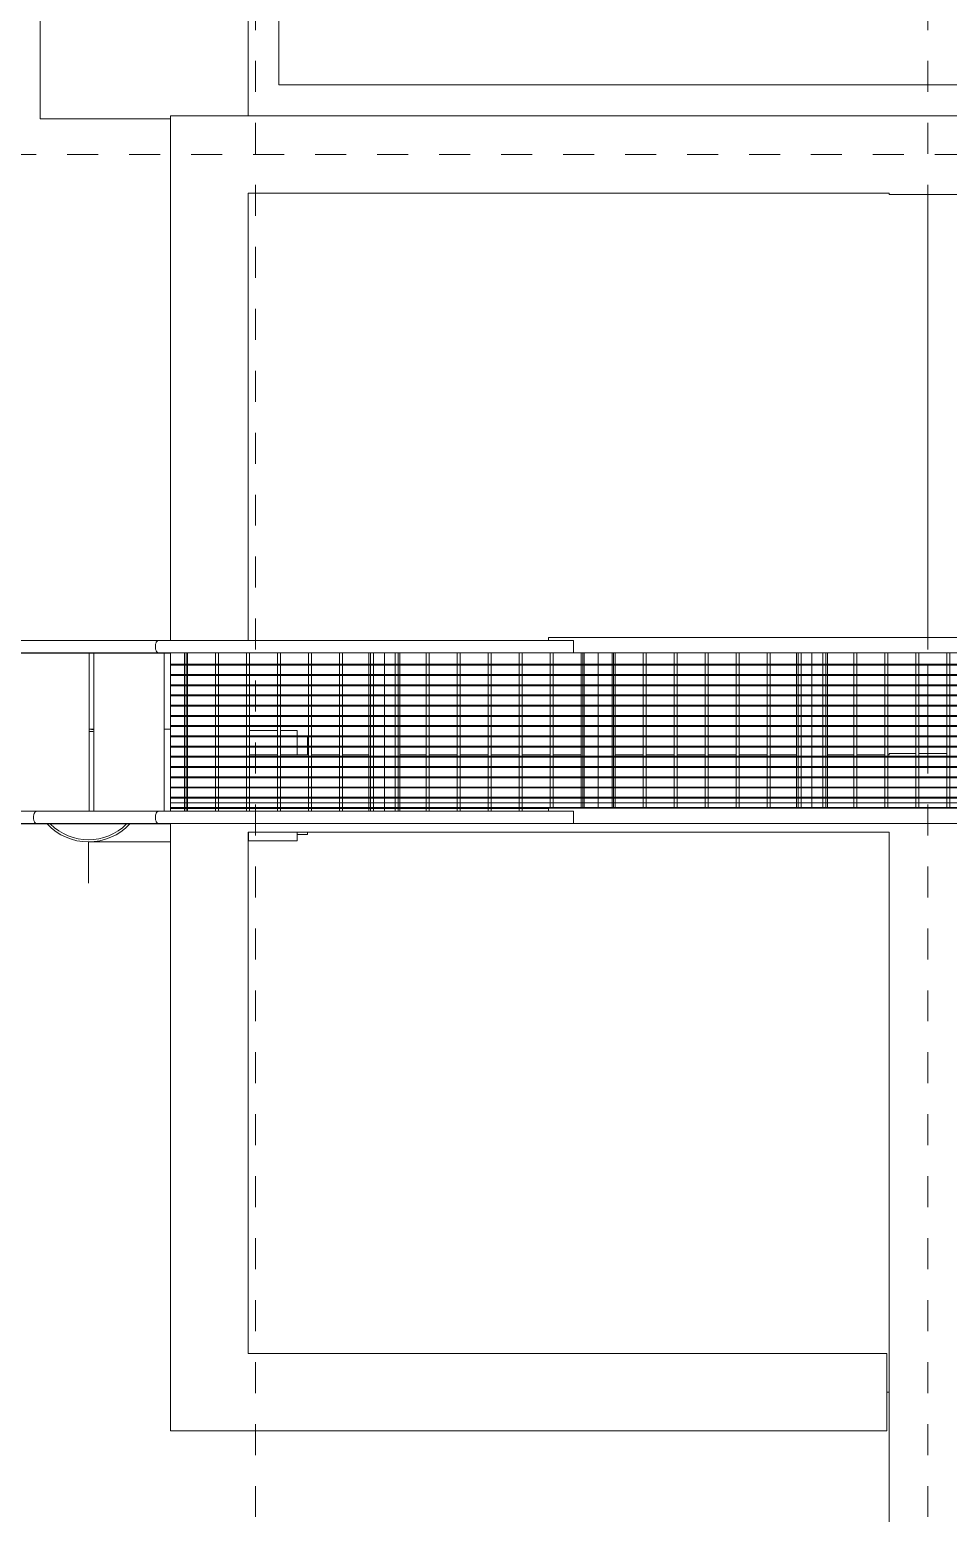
# Model space of a CAD drawing. Header units: metres. Extents: x -43 to 80, y -185 to 8.
# Drawn here: x 35.904 to 38.868, y -136.256 to -131.467 of the extents above; entities that cross this region are included whole.
import ezdxf

# ---------------------------------------------------------------- set-up
doc = ezdxf.new("R2010")
doc.units = ezdxf.units.M
doc.linetypes.add('Grid Line', pattern=[0.022225, 0.0127, -0.003175, 0.003175, -0.003175])
for name, color, linetype, lineweight in [('A-FLOR', 7, 'Continuous', 9), ('A-FLOR-HRAL', 7, 'Continuous', 9), ('A-GENM', 7, 'Continuous', 9), ('A-WALL', 7, 'Continuous', 9), ('P-PIPE', 7, 'Continuous', 9), ('P-PIPE-CNTR', 7, 'Continuous', 9), ('S-GRID', 7, 'Continuous', 9), ('S-STRS', 7, 'Continuous', 9)]:
    doc.layers.add(name, color=color, linetype=linetype, lineweight=lineweight)

# ---------------------------------------------------------------- blocks, each defined once
blk = doc.blocks.new('Stairs 5 - Stairs 5-2171314-N02-ESTANQUE CABECERA')
at = {"layer": 'S-STRS'}
for p, q in [((-65.4199, -113.6333), (-65.9517, -113.3561)), ((-65.5342, -113.8524), (-66.0748, -113.5706)), ((-65.6484, -114.0716), (-66.189, -113.7898)), ((-65.7626, -114.2907), (-66.3032, -114.0089)), ((-65.8768, -114.5098), (-66.4174, -114.228)), ((-65.9864, -114.7201), (-66.527, -114.4383)), ((-66.1007, -114.9392), (-66.6413, -114.6574)), ((-66.2149, -115.1583), (-66.7555, -114.8765)), ((-66.3291, -115.3775), (-66.8697, -115.0957)), ((-66.4433, -115.5966), (-66.984, -115.3148)), ((-66.5596, -115.8196), (-66.5527, -115.8064)), ((-66.5333, -115.8332), (-66.5596, -115.8196))]:
    blk.add_line(p, q, dxfattribs=at)
blk = doc.blocks.new('Stairs 6 - Stairs 6-2172334-N02-ESTANQUE CABECERA')
at = {"layer": 'S-STRS'}
for p, q in [((-66.5286, -115.8467), (-66.5274, -115.8444)), ((-66.0697, -116.0859), (-66.5286, -115.8467)), ((-66.5017, -115.8156), (-66.4915, -115.8209)), ((-66.7391, -116.3123), (-66.5033, -115.8598)), ((-66.3022, -115.9647), (-66.538, -116.4171)), ((-66.525, -116.4239), (-66.2891, -115.9715)), ((-66.088, -116.0763), (-66.3239, -116.5287)), ((-66.3245, -116.5747), (-66.7834, -116.3355))]:
    blk.add_line(p, q, dxfattribs=at)
blk = doc.blocks.new('Railings 8 - Railings 8-2173420-N02-ESTANQUE CABECERA')
at = {"layer": 'A-FLOR-HRAL'}
for p, q in [((-65.9282, -113.2029), (-67.1216, -115.4924)), ((-67.0862, -115.5109), (-65.8927, -113.2214)), ((-67.1216, -115.4924), (-67.3881, -116.0035)), ((-67.3526, -116.022), (-67.0862, -115.5109)), ((-67.3881, -116.0035), (-67.3875, -116.0039)), ((-67.3749, -116.0104), (-67.3703, -116.0128)), ((-67.3703, -116.0128), (-67.3657, -116.0152))]:
    blk.add_line(p, q, dxfattribs=at)
for start_param, end_param in [(4.712389, 6.283185), (3.141593, 4.712389)]:
    blk.add_ellipse((-65.9104, -113.2121), major_axis=(-0.0177, 0.0092), ratio=0.601815, start_param=start_param, end_param=end_param, dxfattribs=at)
blk.add_open_spline([(-67.1216, -115.4924), (-67.1214, -115.4919), (-67.1204, -115.4911), (-67.1179, -115.4906), (-67.1144, -115.4908), (-67.1102, -115.4918), (-67.1055, -115.4934), (-67.1023, -115.4949), (-67.1008, -115.4957)], degree=3, dxfattribs=at)
blk.add_open_spline([(-67.1008, -115.4957), (-67.0977, -115.4973), (-67.0933, -115.5002), (-67.089, -115.504), (-67.0868, -115.5068), (-67.0858, -115.5091), (-67.0859, -115.5104), (-67.0862, -115.5109)], degree=3, knots=[0, 0, 0, 0, 0.1666667, 0.25, 0.3333333, 0.4166667, 0.5, 0.5, 0.5, 0.5], dxfattribs=at)
blk = doc.blocks.new('Railings 9 - Railings 8-2173765-N02-ESTANQUE CABECERA')
at = {"layer": 'A-FLOR-HRAL'}
for p, q in [((-65.3521, -113.5032), (-66.5455, -115.7927)), ((-66.5101, -115.8112), (-65.3166, -113.5217)), ((-66.5455, -115.7927), (-66.5527, -115.8064))]:
    blk.add_line(p, q, dxfattribs=at)
for centre, start_param, end_param in [((-65.3343, -113.5124), 4.712389, 6.283185), ((-65.3343, -113.5124), 3.141593, 4.712389), ((-66.5349, -115.8156), 5.559652, 7.853982), ((-66.5278, -115.802), 4.712389, 7.853982), ((-66.5278, -115.802), 1.570796, 4.712389), ((-66.5349, -115.8156), 1.570796, 1.951221)]:
    blk.add_ellipse(centre, major_axis=(-0.0177, 0.0092), ratio=0.601815, start_param=start_param, end_param=end_param, dxfattribs=at)
blk = doc.blocks.new('Railings 10 - Railings 10-2174506-N02-ESTANQUE CABECERA')
at = {"layer": 'A-FLOR-HRAL'}
for p, q in [((-66.491, -115.8199), (-66.4913, -115.8205)), ((-66.4852, -115.8229), (-66.491, -115.8199)), ((-66.085, -116.0315), (-66.4852, -115.8229)), ((-66.5092, -115.8548), (-66.5095, -115.8554)), ((-66.5095, -115.8554), (-66.5037, -115.8584)), ((-66.5037, -115.8584), (-66.1035, -116.067)), ((-66.6887, -116.3386), (-67.3582, -115.9895)), ((-67.3767, -116.025), (-66.7072, -116.374)), ((-64.8978, -116.6504), (-66.085, -116.0315)), ((-66.1035, -116.067), (-64.9163, -116.6858)), ((-66.7072, -116.374), (-66.3583, -116.5559)), ((-66.3398, -116.5204), (-66.6887, -116.3386)), ((-65.1527, -117.1392), (-66.3398, -116.5204)), ((-66.3583, -116.5559), (-65.1712, -117.1747)), ((-64.9071, -116.6681), (-64.8978, -116.6504)), ((-64.9163, -116.6858), (-64.9071, -116.6681)), ((-65.1619, -117.157), (-65.1527, -117.1392)), ((-65.1712, -117.1747), (-65.1619, -117.157))]:
    blk.add_line(p, q, dxfattribs=at)
for start, end in [(152.4684, 332.4684), (187.5216, 197.4684), (129.5355, 152.4684), (212.4684, 227.031), (332.4684, 77.4684), (47.4684, 62.4684)]:
    blk.add_arc((-66.5141, -115.8304), 0.02, start, end, dxfattribs=at)
for start_param, end_param in [(2.458232, 3.141593), (0, 0.664801)]:
    blk.add_ellipse((-66.4945, -115.8406), major_axis=(0.0092, 0.0177), ratio=0.809017, start_param=start_param, end_param=end_param, dxfattribs=at)
for points, knots in [([(-67.3852, -115.998), (-67.3844, -115.9965), (-67.3829, -115.9943), (-67.3803, -115.9919), (-67.3782, -115.9904), (-67.3763, -115.9893), (-67.3747, -115.9886), (-67.3739, -115.9883), (-67.3735, -115.9882)], [0, 0, 0, 0, 0.0833333, 0.125, 0.1666667, 0.2083333, 0.2291667, 0.25, 0.25, 0.25, 0.25]), ([(-67.3767, -116.025), (-67.3771, -116.0248), (-67.3779, -116.0244), (-67.379, -116.0237), (-67.38, -116.0229), (-67.381, -116.022), (-67.3819, -116.0211), (-67.3828, -116.0201), (-67.3836, -116.0191), (-67.3843, -116.018), (-67.385, -116.0169), (-67.3858, -116.0153), (-67.3864, -116.0137), (-67.3869, -116.012), (-67.3873, -116.0103), (-67.3875, -116.0081), (-67.3874, -116.0055), (-67.3869, -116.0021), (-67.386, -115.9996), (-67.3852, -115.998)], [0.5, 0.5, 0.5, 0.5, 0.5208333, 0.5416667, 0.5625, 0.5833333, 0.6041667, 0.625, 0.6458333, 0.6666667, 0.6875, 0.7083333, 0.75, 0.7708333, 0.7916667, 0.8333333, 0.875, 0.9166667, 1, 1, 1, 1]), ([(-66.1033, -116.0446), (-66.1025, -116.043), (-66.1006, -116.04), (-66.0975, -116.0362), (-66.0946, -116.0337), (-66.0924, -116.0323), (-66.0907, -116.0315), (-66.0891, -116.031), (-66.0876, -116.0309), (-66.0862, -116.031), (-66.0854, -116.0313), (-66.085, -116.0315)], [0, 0, 0, 0, 0.0833333, 0.1666667, 0.25, 0.2916667, 0.3333333, 0.375, 0.4166667, 0.4583333, 0.5, 0.5, 0.5, 0.5]), ([(-66.1035, -116.067), (-66.1039, -116.0668), (-66.1046, -116.0663), (-66.1055, -116.0652), (-66.1063, -116.0639), (-66.1068, -116.0623), (-66.1071, -116.0605), (-66.1072, -116.0578), (-66.1068, -116.0541), (-66.1055, -116.0493), (-66.1041, -116.0461), (-66.1033, -116.0446)], [0.5, 0.5, 0.5, 0.5, 0.5416667, 0.5833333, 0.625, 0.6666667, 0.7083333, 0.75, 0.8333333, 0.9166667, 1, 1, 1, 1]), ([(-66.7072, -116.374), (-66.7075, -116.3738), (-66.7083, -116.3733), (-66.7092, -116.3723), (-66.7099, -116.3709), (-66.7105, -116.3693), (-66.7108, -116.3675), (-66.7109, -116.3649), (-66.7105, -116.3611), (-66.7092, -116.3563), (-66.7077, -116.3531), (-66.7069, -116.3516)], [0.5, 0.5, 0.5, 0.5, 0.5416667, 0.5833333, 0.625, 0.6666667, 0.7083333, 0.75, 0.8333333, 0.9166667, 1, 1, 1, 1]), ([(-66.7069, -116.3516), (-66.7061, -116.35), (-66.7043, -116.3471), (-66.7011, -116.3432), (-66.6983, -116.3407), (-66.6961, -116.3393), (-66.6944, -116.3385), (-66.6928, -116.3381), (-66.6913, -116.3379), (-66.6899, -116.3381), (-66.6891, -116.3384), (-66.6887, -116.3386)], [0, 0, 0, 0, 0.0833333, 0.1666667, 0.25, 0.2916667, 0.3333333, 0.375, 0.4166667, 0.4583333, 0.5, 0.5, 0.5, 0.5]), ([(-66.3581, -116.5334), (-66.3573, -116.5319), (-66.3555, -116.5289), (-66.3523, -116.525), (-66.3495, -116.5226), (-66.3472, -116.5212), (-66.3456, -116.5204), (-66.344, -116.5199), (-66.3425, -116.5197), (-66.3411, -116.5199), (-66.3402, -116.5202), (-66.3398, -116.5204)], [0, 0, 0, 0, 0.0833333, 0.1666667, 0.25, 0.2916667, 0.3333333, 0.375, 0.4166667, 0.4583333, 0.5, 0.5, 0.5, 0.5]), ([(-66.3583, -116.5559), (-66.3587, -116.5557), (-66.3594, -116.5552), (-66.3604, -116.5541), (-66.3611, -116.5528), (-66.3616, -116.5512), (-66.3619, -116.5494), (-66.3621, -116.5467), (-66.3617, -116.543), (-66.3603, -116.5382), (-66.3589, -116.535), (-66.3581, -116.5334)], [0.5, 0.5, 0.5, 0.5, 0.5416667, 0.5833333, 0.625, 0.6666667, 0.7083333, 0.75, 0.8333333, 0.9166667, 1, 1, 1, 1])]:
    blk.add_open_spline(points, degree=3, knots=knots, dxfattribs=at)
blk = doc.blocks.new('M_RVR_Grating - 0_547 x 0_69-V50-N02-ESTANQUE CABECERA')
at = {"layer": 'A-GENM'}
for p, q in [((-0.2235, 0.345), (-0.2606, 0.345)), ((0.2507, 0.345), (-0.2606, 0.345)), ((-0.2205, 0.345), (-0.2235, 0.345)), ((-0.2235, 0.345), (-0.2235, -0.345)), ((-0.2235, -0.345), (-0.2235, 0.345)), ((-0.2205, -0.345), (-0.2205, 0.345)), ((-0.1875, 0.345), (-0.1905, 0.345)), ((-0.1905, 0.345), (-0.1905, -0.345)), ((-0.1875, -0.345), (-0.1875, 0.345)), ((-0.1545, 0.345), (-0.1575, 0.345)), ((-0.1575, 0.345), (-0.1575, -0.345)), ((-0.1545, -0.345), (-0.1545, 0.345)), ((-0.1215, 0.345), (-0.1245, 0.345)), ((-0.1245, 0.345), (-0.1245, -0.345)), ((-0.1215, -0.345), (-0.1215, 0.345)), ((-0.0885, 0.345), (-0.0915, 0.345)), ((-0.0915, 0.345), (-0.0915, -0.345)), ((-0.0885, -0.345), (-0.0885, 0.345)), ((-0.0555, 0.345), (-0.0585, 0.345)), ((-0.0585, 0.345), (-0.0585, -0.345)), ((-0.0555, -0.345), (-0.0555, 0.345)), ((-0.0225, 0.345), (-0.0255, 0.345)), ((-0.0255, 0.345), (-0.0255, -0.345)), ((-0.0225, -0.345), (-0.0225, 0.345)), ((0.0105, 0.345), (0.0075, 0.345)), ((0.0075, 0.345), (0.0075, -0.345)), ((0.0105, -0.345), (0.0105, 0.345)), ((0.0435, 0.345), (0.0405, 0.345)), ((0.0405, 0.345), (0.0405, -0.345)), ((0.0435, -0.345), (0.0435, 0.345)), ((0.0765, 0.345), (0.0735, 0.345)), ((0.0735, 0.345), (0.0735, -0.345)), ((0.0765, -0.345), (0.0765, 0.345)), ((0.1095, 0.345), (0.1065, 0.345)), ((0.1065, 0.345), (0.1065, -0.345)), ((0.1095, -0.345), (0.1095, 0.345)), ((0.1425, 0.345), (0.1395, 0.345)), ((0.1395, 0.345), (0.1395, -0.345)), ((0.1425, -0.345), (0.1425, 0.345)), ((0.1755, 0.345), (0.1725, 0.345)), ((0.1725, 0.345), (0.1725, -0.345)), ((0.1755, -0.345), (0.1755, 0.345)), ((0.2085, 0.345), (0.2055, 0.345)), ((0.2055, 0.345), (0.2055, -0.345)), ((0.2085, -0.345), (0.2085, 0.345)), ((0.2507, 0.345), (0.2235, 0.345)), ((0.2235, 0.345), (0.2235, -0.345)), ((0.2415, 0.345), (0.2385, 0.345)), ((0.2385, 0.345), (0.2385, -0.345)), ((0.2415, -0.345), (0.2415, 0.345)), ((0.2507, 0.31), (-0.2606, 0.31)), ((-0.2606, 0.3), (0.2507, 0.3)), ((-0.2606, 0.295), (0.2507, 0.295)), ((0.251, 0.21), (-0.2609, 0.21)), ((-0.2609, 0.2), (0.251, 0.2)), ((0.251, 0.11), (-0.2608, 0.11)), ((-0.2608, 0.1), (0.251, 0.1)), ((0.2509, 0.01), (-0.2608, 0.01)), ((-0.2608, 0), (0.2509, 0)), ((0.2509, -0.09), (-0.2607, -0.09)), ((-0.2607, -0.1), (0.2509, -0.1)), ((0.2508, -0.19), (-0.2607, -0.19)), ((-0.2607, -0.2), (0.2508, -0.2)), ((0.2508, -0.29), (-0.2606, -0.29)), ((0.2508, -0.295), (-0.2606, -0.295)), ((-0.2606, -0.3), (0.2508, -0.3)), ((-0.2595, -0.345), (-0.2235, -0.345)), ((-0.2595, -0.345), (0.2507, -0.345)), ((-0.2235, -0.345), (-0.2205, -0.345)), ((-0.1905, -0.345), (-0.1875, -0.345)), ((-0.1575, -0.345), (-0.1545, -0.345)), ((-0.1245, -0.345), (-0.1215, -0.345)), ((-0.0915, -0.345), (-0.0885, -0.345)), ((-0.0585, -0.345), (-0.0555, -0.345)), ((-0.0255, -0.345), (-0.0225, -0.345)), ((0.0075, -0.345), (0.0105, -0.345)), ((0.0405, -0.345), (0.0435, -0.345)), ((0.0735, -0.345), (0.0765, -0.345)), ((0.1065, -0.345), (0.1095, -0.345)), ((0.1395, -0.345), (0.1425, -0.345)), ((0.1725, -0.345), (0.1755, -0.345)), ((0.2055, -0.345), (0.2085, -0.345)), ((0.2235, -0.345), (0.2507, -0.345)), ((0.2385, -0.345), (0.2415, -0.345))]:
    blk.add_line(p, q, dxfattribs=at)
blk = doc.blocks.new('M_RVR_Grating - 0_547 x 0_69-2172839-N02-ESTANQUE CABECERA')
at = {"layer": 'A-GENM'}
for p, q in [((-0.2235, 0.345), (-0.2606, 0.345)), ((0.2407, 0.345), (-0.2606, 0.345)), ((-0.2235, 0.345), (-0.2235, -0.005)), ((-0.2205, 0.345), (-0.2235, 0.345)), ((-0.2235, -0.005), (-0.2235, 0.345)), ((-0.2205, -0.005), (-0.2205, 0.345)), ((-0.1905, 0.345), (-0.1905, -0.005)), ((-0.1875, 0.345), (-0.1905, 0.345)), ((-0.1875, -0.005), (-0.1875, 0.345)), ((-0.1575, 0.345), (-0.1575, -0.005)), ((-0.1545, 0.345), (-0.1575, 0.345)), ((-0.1545, -0.005), (-0.1545, 0.345)), ((-0.1245, 0.345), (-0.1245, -0.005)), ((-0.1215, 0.345), (-0.1245, 0.345)), ((-0.1215, -0.005), (-0.1215, 0.345)), ((-0.0915, 0.345), (-0.0915, -0.005)), ((-0.0885, 0.345), (-0.0915, 0.345)), ((-0.0885, -0.005), (-0.0885, 0.345)), ((-0.0585, 0.345), (-0.0585, -0.005)), ((-0.0555, 0.345), (-0.0585, 0.345)), ((-0.0555, -0.005), (-0.0555, 0.345)), ((-0.0255, 0.345), (-0.0255, -0.005)), ((-0.0225, 0.345), (-0.0255, 0.345)), ((-0.0225, -0.005), (-0.0225, 0.345)), ((0.0075, 0.345), (0.0075, -0.005)), ((0.0105, 0.345), (0.0075, 0.345)), ((0.0105, -0.005), (0.0105, 0.345)), ((0.0405, 0.345), (0.0405, -0.005)), ((0.0435, 0.345), (0.0405, 0.345)), ((0.0435, -0.005), (0.0435, 0.345)), ((0.0735, 0.345), (0.0735, -0.005)), ((0.0765, 0.345), (0.0735, 0.345)), ((0.0765, -0.005), (0.0765, 0.345)), ((0.1065, 0.345), (0.1065, -0.005)), ((0.1095, 0.345), (0.1065, 0.345)), ((0.1095, -0.005), (0.1095, 0.345)), ((0.1395, 0.345), (0.1395, -0.345)), ((0.1425, 0.345), (0.1395, 0.345)), ((0.1425, -0.345), (0.1425, 0.345)), ((0.1725, 0.345), (0.1725, -0.0052)), ((0.1755, 0.345), (0.1725, 0.345)), ((0.1755, -0.0052), (0.1755, 0.345)), ((0.2055, 0.345), (0.2055, -0.0052)), ((0.2085, 0.345), (0.2055, 0.345)), ((0.2085, -0.0052), (0.2085, 0.345)), ((0.2235, 0.345), (0.2235, -0.0051)), ((0.2407, 0.345), (0.2235, 0.345)), ((0.2385, 0.345), (0.2385, -0.0051)), ((0.2407, 0.345), (0.2385, 0.345)), ((0.2407, 0.3), (-0.2606, 0.3)), ((-0.2606, 0.295), (0.2407, 0.295)), ((-0.2606, 0.29), (0.2407, 0.29)), ((0.2407, 0.2), (-0.2606, 0.2)), ((-0.2606, 0.19), (0.2407, 0.19)), ((0.2415, -0.0051), (0.2415, 0.185)), ((0.2507, 0.1), (-0.2606, 0.1)), ((-0.2606, 0.09), (0.2507, 0.09)), ((0.2507, 0), (-0.2606, 0)), ((-0.2606, -0.01), (0.2507, -0.01)), ((-0.2235, -0.0053), (-0.2235, -0.345)), ((-0.2235, -0.345), (-0.2235, -0.0053)), ((-0.2205, -0.345), (-0.2205, -0.0053)), ((-0.1905, -0.0053), (-0.1905, -0.345)), ((-0.1875, -0.345), (-0.1875, -0.0053)), ((-0.1575, -0.0053), (-0.1575, -0.345)), ((-0.1545, -0.345), (-0.1545, -0.0053)), ((-0.1245, -0.0053), (-0.1245, -0.345)), ((-0.1215, -0.345), (-0.1215, -0.0053)), ((-0.0915, -0.0053), (-0.0915, -0.345)), ((-0.0885, -0.345), (-0.0885, -0.0053)), ((-0.0585, -0.0053), (-0.0585, -0.345)), ((-0.0555, -0.345), (-0.0555, -0.0053)), ((-0.0255, -0.0053), (-0.0255, -0.345)), ((-0.0225, -0.345), (-0.0225, -0.0053)), ((0.0075, -0.0053), (0.0075, -0.345)), ((0.0105, -0.345), (0.0105, -0.0053)), ((0.0405, -0.0053), (0.0405, -0.345)), ((0.0435, -0.345), (0.0435, -0.0053)), ((0.0735, -0.0053), (0.0735, -0.345)), ((0.0765, -0.345), (0.0765, -0.0053)), ((0.1065, -0.0053), (0.1065, -0.345)), ((0.1095, -0.345), (0.1095, -0.0053)), ((0.1725, -0.0053), (0.1725, -0.345)), ((0.1755, -0.345), (0.1755, -0.0053)), ((0.2055, -0.0053), (0.2055, -0.345)), ((0.2085, -0.345), (0.2085, -0.0053)), ((0.2235, -0.0053), (0.2235, -0.345)), ((0.2385, -0.0053), (0.2385, -0.345)), ((0.2415, -0.345), (0.2415, -0.0053)), ((0.2507, -0.1), (-0.2606, -0.1)), ((-0.2606, -0.11), (0.2507, -0.11)), ((0.2507, -0.2), (-0.2606, -0.2)), ((-0.2606, -0.21), (0.2507, -0.21)), ((0.2507, -0.295), (-0.2606, -0.295)), ((0.2507, -0.3), (-0.2606, -0.3)), ((-0.2606, -0.31), (0.2507, -0.31)), ((-0.2606, -0.345), (-0.2235, -0.345)), ((-0.2606, -0.345), (0.2507, -0.345)), ((-0.2235, -0.345), (-0.2205, -0.345)), ((-0.1905, -0.345), (-0.1875, -0.345)), ((-0.1575, -0.345), (-0.1545, -0.345)), ((-0.1245, -0.345), (-0.1215, -0.345)), ((-0.0915, -0.345), (-0.0885, -0.345)), ((-0.0585, -0.345), (-0.0555, -0.345)), ((-0.0255, -0.345), (-0.0225, -0.345)), ((0.0075, -0.345), (0.0105, -0.345)), ((0.0405, -0.345), (0.0435, -0.345)), ((0.0735, -0.345), (0.0765, -0.345)), ((0.1065, -0.345), (0.1095, -0.345)), ((0.1395, -0.345), (0.1425, -0.345)), ((0.1725, -0.345), (0.1755, -0.345)), ((0.2055, -0.345), (0.2085, -0.345)), ((0.2235, -0.345), (0.2507, -0.345)), ((0.2385, -0.345), (0.2415, -0.345))]:
    blk.add_line(p, q, dxfattribs=at)
blk = doc.blocks.new('M_RVR_Grating - 0_547 x 0_69-V51-N02-ESTANQUE CABECERA')
at = {"layer": 'A-GENM'}
for p, q in [((-0.2235, 0.345), (-0.2609, 0.345)), ((0.2408, 0.345), (-0.2609, 0.345)), ((-0.2235, 0.345), (-0.2235, -0.345)), ((-0.2205, 0.345), (-0.2235, 0.345)), ((-0.2235, -0.345), (-0.2235, 0.345)), ((-0.2205, -0.345), (-0.2205, 0.345)), ((-0.1905, 0.345), (-0.1905, -0.345)), ((-0.1875, 0.345), (-0.1905, 0.345)), ((-0.1875, -0.345), (-0.1875, 0.345)), ((-0.1575, 0.345), (-0.1575, -0.345)), ((-0.1545, 0.345), (-0.1575, 0.345)), ((-0.1545, -0.345), (-0.1545, 0.345)), ((-0.1245, 0.345), (-0.1245, -0.345)), ((-0.1215, 0.345), (-0.1245, 0.345)), ((-0.1215, -0.345), (-0.1215, 0.345)), ((-0.0915, 0.345), (-0.0915, -0.345)), ((-0.0885, 0.345), (-0.0915, 0.345)), ((-0.0885, -0.345), (-0.0885, 0.345)), ((-0.0585, 0.345), (-0.0585, -0.345)), ((-0.0555, 0.345), (-0.0585, 0.345)), ((-0.0555, -0.345), (-0.0555, 0.345)), ((-0.0255, 0.345), (-0.0255, -0.345)), ((-0.0225, 0.345), (-0.0255, 0.345)), ((-0.0225, -0.345), (-0.0225, 0.345)), ((0.0075, 0.345), (0.0075, -0.345)), ((0.0105, 0.345), (0.0075, 0.345)), ((0.0105, -0.345), (0.0105, 0.345)), ((0.0405, 0.345), (0.0405, -0.345)), ((0.0435, 0.345), (0.0405, 0.345)), ((0.0435, -0.345), (0.0435, 0.345)), ((0.0735, 0.345), (0.0735, -0.345)), ((0.0765, 0.345), (0.0735, 0.345)), ((0.0765, -0.345), (0.0765, 0.345)), ((0.1065, 0.345), (0.1065, -0.345)), ((0.1095, 0.345), (0.1065, 0.345)), ((0.1095, -0.345), (0.1095, 0.345)), ((0.1395, 0.345), (0.1395, -0.345)), ((0.1425, 0.345), (0.1395, 0.345)), ((0.1425, -0.345), (0.1425, 0.345)), ((0.1725, 0.345), (0.1725, -0.345)), ((0.1755, 0.345), (0.1725, 0.345)), ((0.1755, -0.345), (0.1755, 0.345)), ((0.2055, 0.345), (0.2055, -0.345)), ((0.2085, 0.345), (0.2055, 0.345)), ((0.2085, -0.345), (0.2085, 0.345)), ((0.2235, 0.345), (0.2235, -0.345)), ((0.2408, 0.345), (0.2235, 0.345)), ((0.2385, 0.345), (0.2385, -0.345)), ((0.2408, 0.345), (0.2385, 0.345)), ((0.2408, 0.3), (-0.2609, 0.3)), ((-0.2609, 0.295), (0.2408, 0.295)), ((-0.2609, 0.29), (0.2408, 0.29)), ((0.2408, 0.2), (-0.2606, 0.2)), ((-0.2606, 0.19), (0.2408, 0.19)), ((0.2408, 0.1), (-0.2606, 0.1)), ((-0.2606, 0.09), (0.2408, 0.09)), ((0.2408, 0), (-0.2606, 0)), ((-0.2606, -0.01), (0.2408, -0.01)), ((0.2408, -0.1), (-0.2606, -0.1)), ((-0.2606, -0.11), (0.2408, -0.11)), ((0.2408, -0.2), (-0.2606, -0.2)), ((-0.2606, -0.21), (0.2408, -0.21)), ((0.2408, -0.295), (-0.2606, -0.295)), ((0.2408, -0.3), (-0.2606, -0.3)), ((-0.2606, -0.31), (0.2408, -0.31)), ((-0.2606, -0.345), (-0.2235, -0.345)), ((-0.2606, -0.345), (0.2408, -0.345)), ((-0.2235, -0.345), (-0.2205, -0.345)), ((-0.1905, -0.345), (-0.1875, -0.345)), ((-0.1575, -0.345), (-0.1545, -0.345)), ((-0.1245, -0.345), (-0.1215, -0.345)), ((-0.0915, -0.345), (-0.0885, -0.345)), ((-0.0585, -0.345), (-0.0555, -0.345)), ((-0.0255, -0.345), (-0.0225, -0.345)), ((0.0075, -0.345), (0.0105, -0.345)), ((0.0405, -0.345), (0.0435, -0.345)), ((0.0735, -0.345), (0.0765, -0.345)), ((0.1065, -0.345), (0.1095, -0.345)), ((0.1395, -0.345), (0.1425, -0.345)), ((0.1725, -0.345), (0.1755, -0.345)), ((0.2055, -0.345), (0.2085, -0.345)), ((0.2235, -0.345), (0.2408, -0.345)), ((0.2385, -0.345), (0.2408, -0.345))]:
    blk.add_line(p, q, dxfattribs=at)
blk = doc.blocks.new('M_RVR_Grating - 0_547 x 0_69-V52-N02-ESTANQUE CABECERA')
at = {"layer": 'A-GENM'}
for p, q in [((-0.2235, 0.345), (-0.2606, 0.345)), ((0.2408, 0.345), (-0.2606, 0.345)), ((-0.2205, 0.345), (-0.2235, 0.345)), ((-0.2235, 0.345), (-0.2235, -0.345)), ((-0.2235, -0.345), (-0.2235, 0.345)), ((-0.2205, -0.345), (-0.2205, 0.345)), ((-0.1875, 0.345), (-0.1905, 0.345)), ((-0.1905, 0.345), (-0.1905, -0.345)), ((-0.1875, -0.345), (-0.1875, 0.345)), ((-0.1545, 0.345), (-0.1575, 0.345)), ((-0.1575, 0.345), (-0.1575, -0.345)), ((-0.1545, -0.345), (-0.1545, 0.345)), ((-0.1215, 0.345), (-0.1245, 0.345)), ((-0.1245, 0.345), (-0.1245, -0.345)), ((-0.1215, -0.345), (-0.1215, 0.345)), ((-0.0885, 0.345), (-0.0915, 0.345)), ((-0.0915, 0.345), (-0.0915, -0.345)), ((-0.0885, -0.345), (-0.0885, 0.345)), ((-0.0555, 0.345), (-0.0585, 0.345)), ((-0.0585, 0.345), (-0.0585, -0.345)), ((-0.0555, -0.345), (-0.0555, 0.345)), ((-0.0225, 0.345), (-0.0255, 0.345)), ((-0.0255, 0.345), (-0.0255, -0.345)), ((-0.0225, -0.345), (-0.0225, 0.345)), ((0.0105, 0.345), (0.0075, 0.345)), ((0.0075, 0.345), (0.0075, -0.345)), ((0.0105, -0.345), (0.0105, 0.345)), ((0.0435, 0.345), (0.0405, 0.345)), ((0.0405, 0.345), (0.0405, -0.345)), ((0.0435, -0.345), (0.0435, 0.345)), ((0.0765, 0.345), (0.0735, 0.345)), ((0.0735, 0.345), (0.0735, -0.345)), ((0.0765, -0.345), (0.0765, 0.345)), ((0.1095, 0.345), (0.1065, 0.345)), ((0.1065, 0.345), (0.1065, -0.345)), ((0.1095, -0.345), (0.1095, 0.345)), ((0.1425, 0.345), (0.1395, 0.345)), ((0.1395, 0.345), (0.1395, -0.345)), ((0.1425, -0.345), (0.1425, 0.345)), ((0.1755, 0.345), (0.1725, 0.345)), ((0.1725, 0.345), (0.1725, -0.345)), ((0.1755, -0.345), (0.1755, 0.345)), ((0.2085, 0.345), (0.2055, 0.345)), ((0.2055, 0.345), (0.2055, -0.345)), ((0.2085, -0.345), (0.2085, 0.345)), ((0.2408, 0.345), (0.2235, 0.345)), ((0.2235, 0.345), (0.2235, -0.345)), ((0.2408, 0.345), (0.2385, 0.345)), ((0.2385, 0.345), (0.2385, -0.345)), ((0.2408, 0.31), (-0.2606, 0.31)), ((-0.2606, 0.3), (0.2408, 0.3)), ((-0.2606, 0.295), (0.2408, 0.295)), ((0.2408, 0.21), (-0.2606, 0.21)), ((-0.2606, 0.2), (0.2408, 0.2)), ((0.2408, 0.11), (-0.2606, 0.11)), ((-0.2606, 0.1), (0.2408, 0.1)), ((0.2408, 0.01), (-0.2606, 0.01)), ((-0.2606, 0), (0.2408, 0)), ((0.2408, -0.09), (-0.2606, -0.09)), ((-0.2606, -0.1), (0.2408, -0.1)), ((0.2407, -0.19), (-0.2606, -0.19)), ((-0.2606, -0.2), (0.2407, -0.2)), ((0.2407, -0.29), (-0.2606, -0.29)), ((0.2407, -0.295), (-0.2606, -0.295)), ((-0.2606, -0.3), (0.2407, -0.3)), ((-0.2606, -0.345), (-0.2235, -0.345)), ((-0.2606, -0.345), (0.2407, -0.345)), ((-0.2235, -0.345), (-0.2205, -0.345)), ((-0.1905, -0.345), (-0.1875, -0.345)), ((-0.1575, -0.345), (-0.1545, -0.345)), ((-0.1245, -0.345), (-0.1215, -0.345)), ((-0.0915, -0.345), (-0.0885, -0.345)), ((-0.0585, -0.345), (-0.0555, -0.345)), ((-0.0255, -0.345), (-0.0225, -0.345)), ((0.0075, -0.345), (0.0105, -0.345)), ((0.0405, -0.345), (0.0435, -0.345)), ((0.0735, -0.345), (0.0765, -0.345)), ((0.1065, -0.345), (0.1095, -0.345)), ((0.1395, -0.345), (0.1425, -0.345)), ((0.1725, -0.345), (0.1755, -0.345)), ((0.2055, -0.345), (0.2085, -0.345)), ((0.2235, -0.345), (0.2407, -0.345)), ((0.2385, -0.345), (0.2407, -0.345))]:
    blk.add_line(p, q, dxfattribs=at)
blk = doc.blocks.new('Railing - Railing-2175300-N02-ESTANQUE CABECERA')
at = {"layer": 'A-FLOR-HRAL'}
for p, q in [((-65.2191, -117.0933), (-65.2237, -117.1021)), ((-53.504, -123.2001), (-65.2191, -117.0933)), ((-65.1712, -117.1747), (-53.6055, -123.2035))]:
    blk.add_line(p, q, dxfattribs=at)
blk = doc.blocks.new('M_Equipo superior area bomba - M_Equipo superior area bomba-2180695-N02-ESTANQUE CABECERA')
at = {"layer": 'A-GENM'}
for p, q in [((3.71, 3.9822), (0, 3.9822)), ((0, 3.9822), (0, 0)), ((3.71, 0), (3.71, 3.9822)), ((0.1, 0.1), (0.1, 3.8822)), ((0.1, 3.8822), (3.61, 3.8822)), ((3.61, 3.8822), (3.61, 0.1)), ((3.61, 0.1), (0.1, 0.1))]:
    blk.add_line(p, q, dxfattribs=at)
for centre, radius, start, end in [((0.5282, 4.419), 0.3497, 0, 180), ((1.3674, 4.4064), 0.3497, 0, 180), ((2.4043, 4.3932), 0.3497, 0, 180), ((3.2295, 4.4071), 0.3497, 0, 180), ((0.5282, 4.419), 0.3497, 180, 0), ((1.3674, 4.4064), 0.3497, 180, 0), ((3.2295, 4.4071), 0.3497, 180, 0), ((2.4043, 4.3932), 0.3497, 180, 0), ((0.4919, 3.3878), 0.2, 360, 180), ((1.4764, 3.3461), 0.2, 0, 180), ((2.1979, 3.3551), 0.2, 0, 180), ((3.1336, 3.3288), 0.2, 360, 180), ((0.4919, 3.3878), 0.2, 180, 360), ((2.1979, 3.3551), 0.2, 180, 360), ((1.4764, 3.3461), 0.2, 180, 360), ((3.1336, 3.3288), 0.2, 180, 360), ((0.5379, 2.3918), 0.2, 360, 180), ((1.5223, 2.3502), 0.2, 0, 180), ((2.2438, 2.3591), 0.2, 360, 180), ((3.1795, 2.3328), 0.2, 360, 180), ((0.5379, 2.3918), 0.2, 180, 360), ((1.5223, 2.3502), 0.2, 180, 360), ((2.2438, 2.3591), 0.2, 180, 360), ((3.1795, 2.3328), 0.2, 180, 360), ((0.5646, 1.5735), 0.2, 360, 180), ((1.5491, 1.5319), 0.2, 360, 180), ((2.2706, 1.5408), 0.2, 360, 180), ((3.2063, 1.5145), 0.2, 360, 180), ((0.5646, 1.5735), 0.2, 180, 360), ((2.2706, 1.5408), 0.2, 180, 360), ((1.5491, 1.5319), 0.2, 180, 360), ((3.2063, 1.5145), 0.2, 180, 360), ((0.4809, 0.5916), 0.2, 360, 180), ((1.4653, 0.5499), 0.2, 360, 180), ((2.1868, 0.5589), 0.2, 360, 180), ((3.1225, 0.5326), 0.2, 0, 180), ((0.4809, 0.5916), 0.2, 180, 360), ((1.4653, 0.5499), 0.2, 180, 360), ((2.1868, 0.5589), 0.2, 180, 360), ((3.1225, 0.5326), 0.2, 180, 360)]:
    blk.add_arc(centre, radius, start, end, dxfattribs=at)
blk = doc.blocks.new('Acero - Terminal - A - Terminal-2187242-N02-ESTANQUE CABECERA')
at = {"layer": 'P-PIPE'}
for start, end in [(84.2429, 89.1159), (225.1695, 314.8305)]:
    blk.add_arc((-5.1932, -133.9071), 0.1748, start, end, dxfattribs=at)
blk = doc.blocks.new('Railing - Railing-2187990-N02-ESTANQUE CABECERA')
at = {"layer": 'A-FLOR-HRAL'}
for p, q in [((-64.9643, -116.6044), (-64.9688, -116.6132)), ((-62.7936, -117.7359), (-64.9643, -116.6044)), ((-64.9163, -116.6858), (-62.8167, -117.7803)), ((-62.8167, -117.7803), (-62.7936, -117.7359))]:
    blk.add_line(p, q, dxfattribs=at)

msp = doc.modelspace()

# ---------------------------------------------------------------- linework, layer by layer
at = {"layer": 'A-FLOR'}
for p, q in [((35.938, -126.7513), (35.938, -131.7548)), ((35.938, -131.7548), (36.3582, -131.7548)), ((38.8023, -133.4286), (38.8023, -131.9987)), ((38.8023, -133.5487), (38.8023, -133.5187)), ((38.8023, -133.5817), (38.8023, -133.5517)), ((38.8023, -133.6147), (38.8023, -133.5847)), ((38.8023, -133.6477), (38.8023, -133.6177)), ((38.8023, -133.6807), (38.8023, -133.6507)), ((38.8023, -133.7137), (38.8023, -133.6837)), ((38.8023, -133.7467), (38.8023, -133.7167)), ((38.8023, -133.7797), (38.8023, -133.7497)), ((38.8023, -133.8039), (38.8023, -133.7827)), ((38.6698, -135.865), (38.6773, -135.865))]:
    msp.add_line(p, q, dxfattribs=at)
at = {"layer": 'A-WALL'}
for p, q in [((36.3582, -133.4387), (36.3582, -131.7448)), ((36.3582, -131.7448), (51.8621, -131.7448)), ((36.6082, -131.9948), (36.6082, -133.4388)), ((38.6773, -131.9948), (36.6082, -131.9948)), ((38.6773, -131.9987), (38.6773, -131.9948)), ((38.6773, -131.9987), (38.9273, -131.9987)), ((36.6125, -133.8077), (36.7039, -133.8077)), ((36.7125, -133.8077), (36.8039, -133.8077)), ((36.8125, -133.8077), (36.9039, -133.8077)), ((36.9125, -133.8077), (36.9982, -133.8077)), ((37.0982, -133.8077), (37.1839, -133.8077)), ((37.1925, -133.8077), (37.2839, -133.8077)), ((37.2925, -133.8077), (37.3839, -133.8077)), ((37.3925, -133.8077), (37.4839, -133.8077)), ((37.4925, -133.8077), (37.5839, -133.8077)), ((37.5925, -133.8077), (37.6839, -133.8077)), ((37.7925, -133.8077), (37.8839, -133.8077)), ((37.8925, -133.8077), (37.9839, -133.8077)), ((37.9925, -133.8077), (38.0839, -133.8077)), ((38.0925, -133.8077), (38.1839, -133.8077)), ((38.1925, -133.8077), (38.2839, -133.8077)), ((38.2925, -133.8077), (38.3782, -133.8077)), ((38.4782, -133.8077), (38.5639, -133.8077)), ((38.5728, -133.8077), (38.6639, -133.8077)), ((38.6725, -133.8077), (38.6773, -133.8077)), ((38.6773, -133.8077), (38.6773, -133.8039)), ((38.7639, -133.8039), (38.6773, -133.8039)), ((38.8639, -133.8039), (38.7725, -133.8039)), ((36.3582, -135.99), (36.3582, -134.0311)), ((36.6082, -134.0577), (36.6082, -135.74)), ((38.6773, -134.0577), (36.6082, -134.0577)), ((38.6773, -140.3858), (38.6773, -134.0577)), ((36.6082, -135.74), (38.6698, -135.74)), ((38.6698, -135.74), (38.6698, -135.99)), ((38.6698, -135.99), (36.3582, -135.99))]:
    msp.add_line(p, q, dxfattribs=at)
at = {"layer": 'P-PIPE'}
for p, q in [((36.1107, -133.7253), (36.096, -133.7253)), ((36.3582, -133.7253), (36.3375, -133.7253)), ((36.7039, -133.729), (36.6125, -133.729)), ((36.7669, -133.729), (36.7125, -133.729)), ((36.7669, -133.7455), (36.7669, -133.729)), ((36.7669, -133.7795), (36.7669, -133.7489)), ((36.8004, -133.7787), (36.8004, -133.7496)), ((36.7669, -133.807), (36.7669, -133.7826)), ((36.8004, -133.8069), (36.8004, -133.7817)), ((36.0934, -134.0889), (36.3582, -134.0889)), ((36.6094, -134.0582), (36.6094, -134.0852)), ((36.6094, -134.0852), (36.7669, -134.0852)), ((36.7669, -134.0852), (36.7669, -134.0583)), ((36.7669, -134.0646), (36.8004, -134.0646)), ((36.8004, -134.0646), (36.8004, -134.0593))]:
    msp.add_line(p, q, dxfattribs=at)
for start, end in [(84.4645, 89.1499), (223.1534, 316.8466)]:
    msp.add_arc((36.0934, -133.9071), 0.1818, start, end, dxfattribs=at)
at = {"layer": 'P-PIPE-CNTR'}
msp.add_line((36.0934, -134.2221), (36.0934, -134.0889), dxfattribs=at)
at = {"layer": 'S-GRID', "color": 254, "linetype": 'Grid Line', "true_color": 0xd4d4d4}
for p, q in [((36.6324, -153.6681), (36.6324, -110.951)), ((38.8023, -153.6681), (38.8023, -110.951)), ((63.525, -131.8698), (28.2718, -131.8698))]:
    msp.add_line(p, q, dxfattribs=at)

# ---------------------------------------------------------------- block references
at = {"layer": 'A-FLOR-HRAL', "rotation": 27.5316480064027}
for name in ['Railing - Railing-2175300-N02-ESTANQUE CABECERA', 'Railings 8 - Railings 8-2173420-N02-ESTANQUE CABECERA', 'Railings 9 - Railings 8-2173765-N02-ESTANQUE CABECERA', 'Railing - Railing-2187990-N02-ESTANQUE CABECERA', 'Railings 10 - Railings 10-2174506-N02-ESTANQUE CABECERA']:
    msp.add_blockref(name, (41.2865, 0), dxfattribs=at)
at = {"layer": 'A-GENM'}
msp.add_blockref('M_Equipo superior area bomba - M_Equipo superior area bomba-2180695-N02-ESTANQUE CABECERA', (36.6082, -131.7448), dxfattribs=at)
for name, p, rotation in [('M_RVR_Grating - 0_547 x 0_69-V50-N02-ESTANQUE CABECERA', (36.7032, -133.7392), 269.9999999999998), ('M_RVR_Grating - 0_547 x 0_69-2172839-N02-ESTANQUE CABECERA', (37.3932, -133.7392), 269.9999999999989), ('M_RVR_Grating - 0_547 x 0_69-V52-N02-ESTANQUE CABECERA', (38.0832, -133.7392), 269.9999999999998), ('M_RVR_Grating - 0_547 x 0_69-V51-N02-ESTANQUE CABECERA', (38.7732, -133.7392), 269.9999999999989)]:
    msp.add_blockref(name, p, dxfattribs=dict(at, rotation=rotation))
at = {"layer": 'P-PIPE'}
msp.add_blockref('Acero - Terminal - A - Terminal-2187242-N02-ESTANQUE CABECERA', (41.2865, 0), dxfattribs=at)
at = {"layer": 'S-STRS', "rotation": 27.5316480064027}
for name in ['Stairs 5 - Stairs 5-2171314-N02-ESTANQUE CABECERA', 'Stairs 6 - Stairs 6-2172334-N02-ESTANQUE CABECERA']:
    msp.add_blockref(name, (41.2865, 0), dxfattribs=at)

doc.saveas('drawing.dxf')
